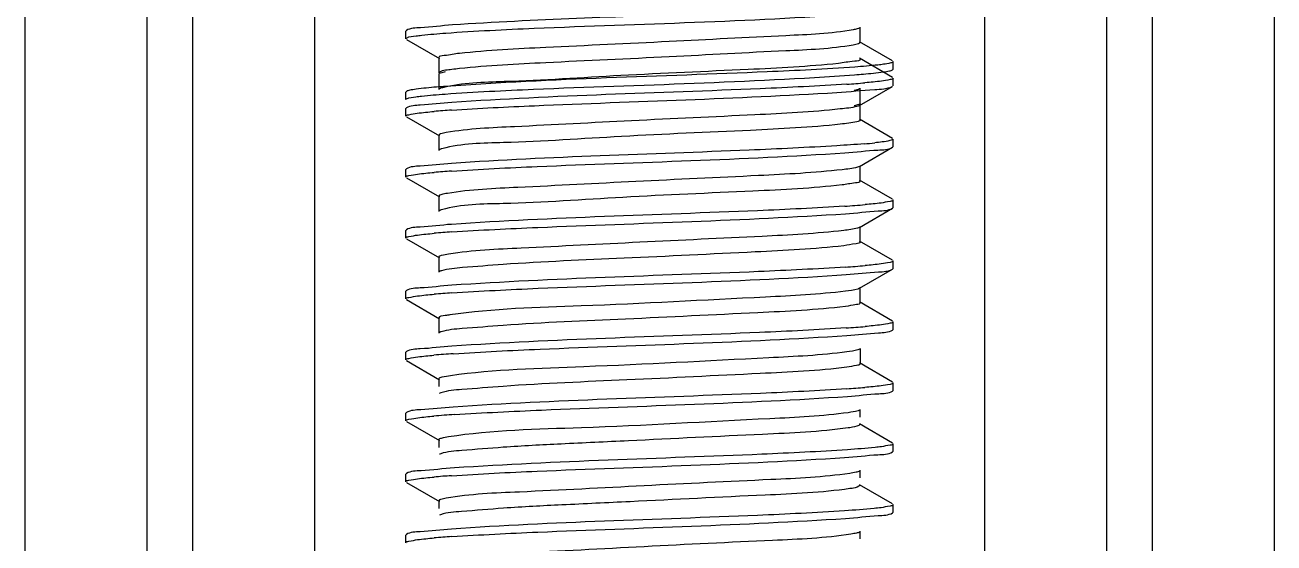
# Model space of a CAD drawing. Extents: x 27938 to 1507990, y 110129 to 923079.
# Drawn here: x 461348 to 461836.2, y 343133.7 to 343336.1 of the extents above; entities that cross this region are included whole.
import ezdxf

# ---------------------------------------------------------------- set-up
doc = ezdxf.new("R2010")
doc.units = 0
doc.header["$LTSCALE"] = 1000
doc.header["$MEASUREMENT"] = 0

msp = doc.modelspace()

# ---------------------------------------------------------------- linework, layer by layer
at = {"linetype": 'Continuous'}
for p, q in [((461347.99, 346328.15), (461347.99, 341587.12)), ((461395.62, 346328.15), (461395.62, 341587.12)), ((461413.48, 346328.15), (461413.48, 341587.12)), ((461461.1, 346328.15), (461461.1, 341587.12)), ((461723.05, 346328.15), (461723.05, 341587.12)), ((461770.67, 346328.15), (461770.67, 341587.12)), ((461788.53, 346328.15), (461788.53, 341587.12)), ((461836.16, 346328.15), (461836.16, 341587.12)), ((461674.44, 343329.29), (461674.44, 343335.24)), ((461497.05, 343334.01), (461496.82, 343333.75)), ((461496.82, 343330.78), (461496.82, 343333.75)), ((461496.82, 343330.78), (461496.82, 343333.75)), ((461497.05, 343330.52), (461509.97, 343323.03)), ((461687.1, 343322.11), (461674.18, 343329.59)), ((461509.71, 343323.34), (461509.71, 343317.38)), ((461687.1, 343315.65), (461674.18, 343323.13)), ((461687.33, 343318.87), (461687.33, 343321.85)), ((461687.33, 343318.87), (461687.33, 343321.85)), ((461509.71, 343316.88), (461509.71, 343310.93)), ((461687.1, 343318.61), (461687.33, 343318.87)), ((461687.33, 343312.41), (461687.33, 343315.39)), ((461687.33, 343312.41), (461687.33, 343315.39)), ((461497.05, 343310.2), (461496.82, 343309.94)), ((461674.18, 343304.67), (461687.1, 343312.15)), ((461674.44, 343305.48), (461674.44, 343311.43)), ((461686.94, 343312.07), (461687.1, 343312.15)), ((461496.82, 343306.96), (461496.82, 343309.94)), ((461496.82, 343306.96), (461496.82, 343309.94)), ((461497.05, 343303.74), (461496.82, 343303.48)), ((461496.82, 343300.51), (461496.82, 343303.48)), ((461496.82, 343300.51), (461496.82, 343303.48)), ((461497.05, 343300.25), (461509.97, 343292.76)), ((461674.18, 343304.67), (461674.1, 343304.63)), ((461674.44, 343299.02), (461674.44, 343304.97)), ((461674.44, 343299.02), (461674.1, 343298.68)), ((461687.1, 343291.84), (461674.18, 343299.32)), ((461509.71, 343293.07), (461509.71, 343287.11)), ((461687.33, 343288.6), (461687.33, 343291.58)), ((461687.33, 343288.6), (461687.33, 343291.58)), ((461674.18, 343280.86), (461687.1, 343288.34)), ((461687.1, 343288.34), (461687.33, 343288.6)), ((461674.44, 343275.21), (461674.44, 343281.16)), ((461497.05, 343279.93), (461496.82, 343279.67)), ((461496.82, 343276.69), (461496.82, 343279.67)), ((461496.82, 343276.69), (461496.82, 343279.67)), ((461497.05, 343276.43), (461509.97, 343268.95)), ((461687.1, 343268.03), (461674.18, 343275.51)), ((461509.71, 343269.25), (461509.71, 343263.3)), ((461687.33, 343264.79), (461687.33, 343267.76)), ((461687.33, 343264.79), (461687.33, 343267.76)), ((461674.18, 343257.05), (461687.1, 343264.53)), ((461687.1, 343264.53), (461687.33, 343264.79)), ((461674.44, 343251.39), (461674.44, 343257.35)), ((461497.05, 343256.12), (461496.82, 343255.86)), ((461496.82, 343252.88), (461496.82, 343255.86)), ((461496.82, 343252.88), (461496.82, 343255.86)), ((461497.05, 343252.62), (461509.97, 343245.14)), ((461687.1, 343244.21), (461674.18, 343251.7)), ((461509.71, 343245.44), (461509.71, 343239.49)), ((461687.33, 343240.98), (461687.33, 343243.95)), ((461687.33, 343240.98), (461687.33, 343243.95)), ((461674.18, 343233.23), (461687.1, 343240.71)), ((461687.1, 343240.71), (461687.33, 343240.98)), ((461497.05, 343232.31), (461496.82, 343232.05)), ((461496.82, 343229.07), (461496.82, 343232.05)), ((461496.82, 343229.07), (461496.82, 343232.05)), ((461674.44, 343227.58), (461674.44, 343233.53)), ((461497.05, 343228.81), (461509.97, 343221.33)), ((461687.1, 343220.4), (461674.18, 343227.88)), ((461509.71, 343221.63), (461509.71, 343215.67)), ((461687.33, 343217.16), (461687.33, 343220.14)), ((461687.33, 343217.16), (461687.33, 343220.14)), ((461687.1, 343216.9), (461687.33, 343217.16)), ((461497.05, 343208.49), (461496.82, 343208.23)), ((461496.82, 343205.26), (461496.82, 343208.23)), ((461496.82, 343205.26), (461496.82, 343208.23)), ((461674.43, 343209.68), (461674.43, 343203.73)), ((461497.05, 343205), (461509.97, 343197.51)), ((461687.1, 343196.59), (461674.18, 343204.07)), ((461509.71, 343197.81), (461509.71, 343194.82)), ((461687.1, 343193.09), (461687.33, 343193.35)), ((461687.33, 343193.35), (461687.33, 343196.33)), ((461687.33, 343193.35), (461687.33, 343196.33)), ((461510.1, 343192.23), (461509.98, 343192.16)), ((461510.56, 343192.4), (461510.1, 343192.23)), ((461497.05, 343184.68), (461496.82, 343184.42)), ((461496.82, 343181.44), (461496.82, 343184.42)), ((461496.82, 343181.44), (461496.82, 343184.42)), ((461674.44, 343182.93), (461674.44, 343185.91)), ((461497.05, 343181.18), (461509.97, 343173.7)), ((461687.1, 343172.77), (461674.18, 343180.26)), ((461509.71, 343174), (461509.71, 343171.03)), ((461510.09, 343168.41), (461509.97, 343168.35)), ((461510.5, 343168.57), (461510.09, 343168.41)), ((461687.1, 343169.28), (461687.33, 343169.54)), ((461687.33, 343169.54), (461687.33, 343172.51)), ((461687.33, 343169.54), (461687.33, 343172.51)), ((461497.05, 343160.87), (461496.82, 343160.61)), ((461496.82, 343157.63), (461496.82, 343160.61)), ((461496.82, 343157.63), (461496.82, 343160.61)), ((461674.44, 343159.13), (461674.44, 343162.1)), ((461497.05, 343157.37), (461509.97, 343149.89)), ((461687.1, 343148.96), (461674.18, 343156.44)), ((461509.71, 343150.19), (461509.71, 343147.21)), ((461510.44, 343144.74), (461509.97, 343144.54)), ((461687.1, 343145.46), (461687.33, 343145.72)), ((461687.33, 343145.72), (461687.33, 343148.7)), ((461687.33, 343145.72), (461687.33, 343148.7)), ((461497.05, 343137.06), (461496.82, 343136.79)), ((461496.82, 343133.82), (461496.82, 343136.79)), ((461496.82, 343133.82), (461496.82, 343136.79)), ((461674.44, 343135.32), (461674.44, 343138.28))]:
    msp.add_line(p, q, dxfattribs=at)
for centre, radius, start, end in [((461641.84, 343723.36), 411.26, 273.8184, 274.8056), ((461542.03, 342896.12), 407.66, 93.8401, 94.808), ((461658.91, 343495.72), 206.72, 274.7435, 275.8811), ((461542.01, 342872.47), 407.5, 93.846, 94.8037), ((461640.71, 343690), 425.57, 273.7257, 274.8047), ((461542.14, 342846.99), 409.18, 93.8348, 94.8035), ((461641.14, 343660.65), 420.01, 273.7603, 274.8059), ((461542.21, 342822.29), 410.06, 93.8289, 94.8034), ((461641.54, 343631.91), 415.07, 273.7925, 274.8061), ((461542.92, 342789.69), 418.88, 93.7677, 94.8057), ((461641.45, 343604.28), 411.26, 273.8662, 274.8539), ((461543.47, 342758.9), 425.88, 93.7244, 94.8042), ((461542.01, 342753.47), 407.44, 93.8464, 94.8037), ((461542.14, 342727.97), 409.13, 93.8351, 94.8035)]:
    msp.add_arc(centre, radius, start, end, dxfattribs=at)
for points, knots in [([(461512.42, 343332.98), (461523.95, 343333.81), (461577.25, 343336.41), (461630.64, 343337.45), (461672.33, 343340.53)], [0, 0, 0, 0, 0.21664, 1, 1, 1, 1]), ([(461645.52, 343341.96), (461634.37, 343341.43), (461590.9, 343339.55), (461547.4, 343338.32), (461515.12, 343336.14)], [0, 0, 0, 0, 0.256445, 1, 1, 1, 1]), ([(461515.12, 343336.14), (461510.93, 343335.86), (461505.07, 343335.05), (461498.68, 343334.95), (461497.05, 343334.01)], [0, 0, 0, 0, 0.690599, 1, 1, 1, 1]), ([(461674.17, 343334.94), (461673.89, 343334.78), (461673.05, 343334.53), (461672.22, 343334.35), (461671.69, 343334.26)], [0, 0, 0, 0, 0.378304, 1, 1, 1, 1]), ([(461496.82, 343330.78), (461496.82, 343330.9), (461498.25, 343331.79), (461499.55, 343331.7), (461500.82, 343331.88)], [0, 0, 0, 0, 0.088697, 1, 1, 1, 1]), ([(461500.82, 343331.88), (461501.56, 343331.98), (461505.41, 343332.45), (461509.29, 343332.75), (461512.42, 343332.98)], [0, 0, 0, 0, 0.191577, 1, 1, 1, 1]), ([(461671.69, 343334.26), (461663, 343332.7), (461638.9, 343331.76), (461598.89, 343329.51), (461556.36, 343327.61), (461529, 343326.22), (461517.8, 343325.03)], [0, 0, 0, 0, 0.17175, 0.467319, 0.780864, 1, 1, 1, 1]), ([(461517.8, 343325.03), (461515.78, 343324.81), (461513.86, 343324.22), (461509.71, 343324.07), (461509.72, 343323.34)], [0, 0, 0, 0, 0.733425, 1, 1, 1, 1]), ([(461671.69, 343328.31), (461663, 343326.75), (461638.9, 343325.8), (461598.89, 343323.55), (461556.36, 343321.66), (461529, 343320.27), (461517.8, 343319.08)], [0, 0, 0, 0, 0.17175, 0.467319, 0.780864, 1, 1, 1, 1]), ([(461674.44, 343329.29), (461674.43, 343329.01), (461673.16, 343328.61), (461672.38, 343328.43), (461671.69, 343328.31)], [0, 0, 0, 0, 0.286254, 1, 1, 1, 1]), ([(461665.93, 343321.09), (461654.21, 343319.88), (461625.82, 343318.43), (461582.18, 343316.65), (461542.49, 343313.96), (461518.94, 343313.6), (461511.11, 343311.62)], [0, 0, 0, 0, 0.227857, 0.549507, 0.843778, 1, 1, 1, 1]), ([(461674.44, 343322.83), (461674.44, 343322.06), (461670.07, 343321.95), (461668.06, 343321.32), (461665.93, 343321.09)], [0, 0, 0, 0, 0.266085, 1, 1, 1, 1]), ([(461683.5, 343320.77), (461682.79, 343320.67), (461679.08, 343320.21), (461675.34, 343319.91), (461672.33, 343319.69)], [0, 0, 0, 0, 0.191294, 1, 1, 1, 1]), ([(461687.33, 343321.85), (461687.33, 343321.48), (461685.45, 343321.16), (461684.46, 343320.91), (461683.5, 343320.77)], [0, 0, 0, 0, 0.274675, 1, 1, 1, 1]), ([(461512.22, 343317.82), (461511.59, 343317.7), (461510.87, 343317.53), (461509.72, 343317.14), (461509.72, 343316.88)], [0, 0, 0, 0, 0.711183, 1, 1, 1, 1]), ([(461517.8, 343319.08), (461516.82, 343318.97), (461514.23, 343318.59), (461511.41, 343318.52), (461509.97, 343317.68)], [0, 0, 0, 0, 0.373138, 1, 1, 1, 1]), ([(461512.22, 343309.15), (461523.73, 343309.99), (461577.07, 343312.59), (461630.5, 343313.63), (461672.26, 343316.71)], [0, 0, 0, 0, 0.216028, 1, 1, 1, 1]), ([(461672.33, 343319.69), (461660.92, 343318.85), (461607.61, 343316.25), (461554.23, 343315.17), (461512.42, 343312.14)], [0, 0, 0, 0, 0.214363, 1, 1, 1, 1]), ([(461672.26, 343316.71), (461673.41, 343316.79), (461677.16, 343317.09), (461680.91, 343317.43), (461683.48, 343317.79)], [0, 0, 0, 0, 0.307523, 1, 1, 1, 1]), ([(461687.33, 343315.39), (461687.33, 343314.96), (461685.05, 343314.67), (461683.9, 343314.36), (461682.75, 343314.21)], [0, 0, 0, 0, 0.271575, 1, 1, 1, 1]), ([(461683.48, 343317.79), (461684.27, 343317.9), (461685.48, 343318.11), (461686.72, 343318.39), (461687.1, 343318.61)], [0, 0, 0, 0, 0.642865, 1, 1, 1, 1]), ([(461500.82, 343311.04), (461500, 343310.93), (461498.74, 343310.71), (461497.45, 343310.43), (461497.05, 343310.2)], [0, 0, 0, 0, 0.644494, 1, 1, 1, 1]), ([(461512.42, 343312.14), (461511.23, 343312.05), (461507.36, 343311.75), (461503.49, 343311.41), (461500.82, 343311.04)], [0, 0, 0, 0, 0.307193, 1, 1, 1, 1]), ([(461511.11, 343311.62), (461510.88, 343311.57), (461510.5, 343311.46), (461510.12, 343311.31), (461509.98, 343311.23)], [0, 0, 0, 0, 0.587412, 1, 1, 1, 1]), ([(461669.23, 343313.02), (461657.95, 343312.25), (461606.48, 343309.77), (461554.95, 343308.58), (461514.84, 343305.85)], [0, 0, 0, 0, 0.219473, 1, 1, 1, 1]), ([(461665.3, 343309.78), (461670.24, 343310.09), (461677.34, 343310.9), (461684.82, 343311.14), (461686.94, 343312.07)], [0, 0, 0, 0, 0.681451, 1, 1, 1, 1]), ([(461674.17, 343311.13), (461673.93, 343310.99), (461673.24, 343310.76), (461672.53, 343310.61), (461672.1, 343310.52)], [0, 0, 0, 0, 0.385895, 1, 1, 1, 1]), ([(461496.82, 343306.96), (461496.82, 343307.09), (461498.23, 343307.97), (461499.52, 343307.88), (461500.77, 343308.06)], [0, 0, 0, 0, 0.088945, 1, 1, 1, 1]), ([(461514.84, 343305.85), (461510.72, 343305.57), (461504.95, 343304.77), (461498.66, 343304.67), (461497.05, 343303.74)], [0, 0, 0, 0, 0.690338, 1, 1, 1, 1]), ([(461500.77, 343308.06), (461501.5, 343308.16), (461505.3, 343308.62), (461509.13, 343308.92), (461512.22, 343309.15)], [0, 0, 0, 0, 0.191564, 1, 1, 1, 1]), ([(461514.73, 343302.87), (461525.52, 343303.6), (461575.71, 343306.03), (461625.95, 343307.34), (461665.3, 343309.78)], [0, 0, 0, 0, 0.215245, 1, 1, 1, 1]), ([(461674.44, 343305.48), (461674.43, 343305.23), (461673.37, 343304.84), (461672.69, 343304.69), (461672.1, 343304.57)], [0, 0, 0, 0, 0.290879, 1, 1, 1, 1]), ([(461496.82, 343300.51), (461496.82, 343300.93), (461499.05, 343301.22), (461500.18, 343301.53), (461501.3, 343301.67)], [0, 0, 0, 0, 0.271891, 1, 1, 1, 1]), ([(461666.65, 343303.31), (461655.55, 343302.11), (461628.33, 343300.73), (461585.88, 343298.82), (461545.71, 343296.6), (461521.46, 343295.61), (461512.64, 343294.08)], [0, 0, 0, 0, 0.216982, 0.529712, 0.826099, 1, 1, 1, 1]), ([(461674.1, 343304.63), (461673.8, 343304.48), (461671.35, 343303.79), (461668.83, 343303.55), (461666.65, 343303.31)], [0, 0, 0, 0, 0.133347, 1, 1, 1, 1]), ([(461666.65, 343297.36), (461654.99, 343296.09), (461626.49, 343294.66), (461582.53, 343292.88), (461542.53, 343290.06), (461518.75, 343289.85), (461510.95, 343287.77)], [0, 0, 0, 0, 0.225438, 0.548607, 0.844824, 1, 1, 1, 1]), ([(461674.1, 343298.68), (461673.8, 343298.52), (461671.35, 343297.84), (461668.83, 343297.59), (461666.65, 343297.36)], [0, 0, 0, 0, 0.133347, 1, 1, 1, 1]), ([(461512.64, 343294.08), (461511.91, 343293.95), (461511.09, 343293.76), (461509.72, 343293.36), (461509.71, 343293.07)], [0, 0, 0, 0, 0.715447, 1, 1, 1, 1]), ([(461686.94, 343291.24), (461686.64, 343291.11), (461684.39, 343290.52), (461682.08, 343290.3), (461680.09, 343290.09)], [0, 0, 0, 0, 0.138302, 1, 1, 1, 1]), ([(461687.33, 343291.58), (461687.33, 343291.51), (461687.2, 343291.35), (461687.04, 343291.28), (461686.94, 343291.24)], [0, 0, 0, 0, 0.368034, 1, 1, 1, 1]), ([(461510.95, 343287.77), (461510.76, 343287.72), (461510.42, 343287.62), (461510.1, 343287.49), (461509.98, 343287.41)], [0, 0, 0, 0, 0.580842, 1, 1, 1, 1]), ([(461514.68, 343279.05), (461525.83, 343279.81), (461577.05, 343282.28), (461628.34, 343283.51), (461668.36, 343286.17)], [0, 0, 0, 0, 0.217913, 1, 1, 1, 1]), ([(461665.3, 343288.95), (461653.87, 343288.24), (461603.68, 343285.87), (461553.43, 343284.67), (461514.73, 343282.03)], [0, 0, 0, 0, 0.227972, 1, 1, 1, 1]), ([(461668.36, 343286.17), (461672.7, 343286.46), (461678.78, 343287.3), (461685.41, 343287.37), (461687.1, 343288.34)], [0, 0, 0, 0, 0.691294, 1, 1, 1, 1]), ([(461514.73, 343282.03), (461510.64, 343281.75), (461504.9, 343280.96), (461498.65, 343280.85), (461497.05, 343279.93)], [0, 0, 0, 0, 0.69026, 1, 1, 1, 1]), ([(461674.18, 343280.86), (461673.91, 343280.71), (461671.66, 343280.03), (461669.35, 343279.8), (461667.34, 343279.57)], [0, 0, 0, 0, 0.130217, 1, 1, 1, 1]), ([(461496.82, 343276.69), (461496.82, 343277.13), (461499.09, 343277.41), (461500.24, 343277.72), (461501.39, 343277.87)], [0, 0, 0, 0, 0.271632, 1, 1, 1, 1]), ([(461667.34, 343279.57), (461656.49, 343278.35), (461629.58, 343276.99), (461587.33, 343275.05), (461546.84, 343272.88), (461522.2, 343271.82), (461513.1, 343270.34)], [0, 0, 0, 0, 0.211892, 0.522694, 0.821014, 1, 1, 1, 1]), ([(461667.34, 343273.62), (461655.76, 343272.31), (461627.17, 343270.89), (461582.94, 343269.11), (461542.62, 343266.17), (461518.59, 343266.11), (461510.82, 343263.92)], [0, 0, 0, 0, 0.222801, 0.547327, 0.845545, 1, 1, 1, 1]), ([(461674.44, 343275.21), (461674.44, 343274.55), (461670.83, 343274.33), (461669.11, 343273.82), (461667.34, 343273.62)], [0, 0, 0, 0, 0.26802, 1, 1, 1, 1]), ([(461513.1, 343270.34), (461512.25, 343270.21), (461511.33, 343269.98), (461509.72, 343269.59), (461509.71, 343269.25)], [0, 0, 0, 0, 0.718986, 1, 1, 1, 1]), ([(461687.33, 343267.76), (461687.33, 343267.32), (461684.96, 343267.04), (461683.77, 343266.72), (461682.58, 343266.56)], [0, 0, 0, 0, 0.270977, 1, 1, 1, 1]), ([(461510.82, 343263.92), (461510.66, 343263.87), (461510.37, 343263.78), (461510.09, 343263.67), (461509.98, 343263.6)], [0, 0, 0, 0, 0.574878, 1, 1, 1, 1]), ([(461668.36, 343265.33), (461657.02, 343264.58), (461605.79, 343262.12), (461554.5, 343260.93), (461514.68, 343258.22)], [0, 0, 0, 0, 0.221636, 1, 1, 1, 1]), ([(461514.78, 343255.25), (461525.97, 343256.01), (461577.28, 343258.48), (461628.64, 343259.7), (461668.69, 343262.38)], [0, 0, 0, 0, 0.218477, 1, 1, 1, 1]), ([(461668.69, 343262.38), (461672.95, 343262.66), (461678.93, 343263.49), (461685.44, 343263.58), (461687.1, 343264.53)], [0, 0, 0, 0, 0.690984, 1, 1, 1, 1]), ([(461514.68, 343258.22), (461510.6, 343257.94), (461504.88, 343257.15), (461498.64, 343257.03), (461497.05, 343256.12)], [0, 0, 0, 0, 0.690175, 1, 1, 1, 1]), ([(461674.18, 343257.05), (461673.93, 343256.91), (461671.9, 343256.27), (461669.81, 343256.05), (461667.99, 343255.84)], [0, 0, 0, 0, 0.13294, 1, 1, 1, 1]), ([(461496.82, 343252.88), (461496.82, 343253.31), (461499.11, 343253.6), (461500.26, 343253.91), (461501.41, 343254.06)], [0, 0, 0, 0, 0.271543, 1, 1, 1, 1]), ([(461667.99, 343255.84), (461657.4, 343254.58), (461630.82, 343253.25), (461588.79, 343251.28), (461547.98, 343249.16), (461522.97, 343248.03), (461513.58, 343246.61)], [0, 0, 0, 0, 0.206815, 0.515694, 0.81594, 1, 1, 1, 1]), ([(461674.44, 343251.39), (461674.44, 343250.8), (461671.18, 343250.53), (461669.61, 343250.08), (461667.99, 343249.88)], [0, 0, 0, 0, 0.269268, 1, 1, 1, 1]), ([(461513.58, 343246.61), (461512.61, 343246.46), (461511.58, 343246.2), (461509.72, 343245.82), (461509.71, 343245.44)], [0, 0, 0, 0, 0.721952, 1, 1, 1, 1]), ([(461667.99, 343249.88), (461656.52, 343248.52), (461627.84, 343247.2), (461583.49, 343244.95), (461545.26, 343243.44), (461521.54, 343241.49), (461513.39, 343240.87), (461510.72, 343240.08)], [0, 0, 0, 0, 0.21995, 0.54567, 0.845919, 0.946858, 1, 1, 1, 1]), ([(461687.33, 343243.95), (461687.33, 343243.51), (461685, 343243.23), (461683.83, 343242.91), (461682.66, 343242.76)], [0, 0, 0, 0, 0.271239, 1, 1, 1, 1]), ([(461510.72, 343240.08), (461510.57, 343240.04), (461510.32, 343239.95), (461510.08, 343239.85), (461509.98, 343239.79)], [0, 0, 0, 0, 0.569475, 1, 1, 1, 1]), ([(461668.69, 343241.54), (461657.38, 343240.78), (461606.07, 343238.32), (461554.71, 343237.13), (461514.78, 343234.41)], [0, 0, 0, 0, 0.220782, 1, 1, 1, 1]), ([(461514.83, 343231.44), (461526.07, 343232.2), (461577.45, 343234.68), (461628.9, 343235.88), (461668.99, 343238.58)], [0, 0, 0, 0, 0.2189, 1, 1, 1, 1]), ([(461668.99, 343238.58), (461673.18, 343238.87), (461679.06, 343239.68), (461685.47, 343239.78), (461687.1, 343240.71)], [0, 0, 0, 0, 0.690688, 1, 1, 1, 1]), ([(461514.78, 343234.41), (461510.68, 343234.13), (461504.92, 343233.33), (461498.65, 343233.23), (461497.05, 343232.31)], [0, 0, 0, 0, 0.69028, 1, 1, 1, 1]), ([(461668.62, 343232.1), (461658.29, 343230.81), (461623.83, 343229.17), (461572.38, 343226.26), (461531.08, 343225.3), (461514.1, 343222.87)], [0, 0, 0, 0, 0.201754, 0.667715, 1, 1, 1, 1]), ([(461674.18, 343233.23), (461673.95, 343233.1), (461672.13, 343232.51), (461670.25, 343232.3), (461668.62, 343232.1)], [0, 0, 0, 0, 0.135878, 1, 1, 1, 1]), ([(461496.82, 343229.07), (461496.82, 343229.5), (461499.11, 343229.79), (461500.27, 343230.1), (461501.43, 343230.25)], [0, 0, 0, 0, 0.271496, 1, 1, 1, 1]), ([(461674.44, 343227.58), (461674.44, 343227.04), (461671.52, 343226.73), (461670.08, 343226.33), (461668.62, 343226.15)], [0, 0, 0, 0, 0.270735, 1, 1, 1, 1]), ([(461514.1, 343222.87), (461513.46, 343222.78), (461512.23, 343222.43), (461509.72, 343222.51), (461509.71, 343221.63)], [0, 0, 0, 0, 0.421934, 1, 1, 1, 1]), ([(461668.62, 343226.15), (461657.26, 343224.73), (461628.54, 343223.44), (461583.99, 343221.15), (461545.38, 343219.66), (461521.47, 343217.66), (461513.28, 343217.06), (461510.63, 343216.24)], [0, 0, 0, 0, 0.216944, 0.543769, 0.846123, 0.94739, 1, 1, 1, 1]), ([(461668.99, 343217.75), (461657.7, 343216.99), (461606.31, 343214.52), (461554.86, 343213.32), (461514.83, 343210.6)], [0, 0, 0, 0, 0.220034, 1, 1, 1, 1]), ([(461687.33, 343220.14), (461687.33, 343219.7), (461685.03, 343219.42), (461683.87, 343219.11), (461682.72, 343218.96)], [0, 0, 0, 0, 0.271443, 1, 1, 1, 1]), ([(461510.63, 343216.24), (461510.5, 343216.2), (461510.28, 343216.12), (461510.06, 343216.03), (461509.98, 343215.98)], [0, 0, 0, 0, 0.564588, 1, 1, 1, 1]), ([(461515.39, 343207.66), (461526.68, 343208.42), (461577.94, 343210.88), (461629.27, 343212.11), (461669.18, 343214.78)], [0, 0, 0, 0, 0.220426, 1, 1, 1, 1]), ([(461669.18, 343214.78), (461673.33, 343215.06), (461679.18, 343215.8), (461685.46, 343216.03), (461687.1, 343216.93)], [0, 0, 0, 0, 0.69021, 1, 1, 1, 1]), ([(461514.83, 343210.6), (461510.72, 343210.32), (461504.95, 343209.52), (461498.66, 343209.42), (461497.05, 343208.49)], [0, 0, 0, 0, 0.690334, 1, 1, 1, 1]), ([(461669.22, 343208.36), (461659.09, 343207.03), (461624.75, 343205.43), (461573.19, 343202.49), (461531.57, 343201.49), (461514.33, 343199.09)], [0, 0, 0, 0, 0.197543, 0.663489, 1, 1, 1, 1]), ([(461674.17, 343209.42), (461673.97, 343209.3), (461672.35, 343208.75), (461670.66, 343208.55), (461669.22, 343208.36)], [0, 0, 0, 0, 0.139149, 1, 1, 1, 1]), ([(461496.82, 343205.26), (461496.82, 343205.7), (461499.14, 343205.98), (461500.31, 343206.3), (461501.48, 343206.45)], [0, 0, 0, 0, 0.27127, 1, 1, 1, 1]), ([(461674.43, 343203.73), (461674.32, 343203.23), (461671.93, 343202.97), (461670.5, 343202.58), (461669.22, 343202.41)], [0, 0, 0, 0, 0.283505, 1, 1, 1, 1]), ([(461514.33, 343199.09), (461513.17, 343198.93), (461511.99, 343198.62), (461509.71, 343198.26), (461509.71, 343197.81)], [0, 0, 0, 0, 0.725422, 1, 1, 1, 1]), ([(461669.22, 343202.41), (461657.98, 343200.93), (461629.25, 343199.69), (461584.51, 343197.34), (461545.54, 343195.88), (461521.43, 343193.83), (461513.19, 343193.25), (461510.56, 343192.4)], [0, 0, 0, 0, 0.213782, 0.541615, 0.846127, 0.947805, 1, 1, 1, 1]), ([(461669.18, 343193.95), (461657.97, 343193.18), (461606.71, 343190.74), (461555.38, 343189.51), (461515.39, 343186.83)], [0, 0, 0, 0, 0.218989, 1, 1, 1, 1]), ([(461669.47, 343190.99), (461673.55, 343191.27), (461679.27, 343192.06), (461685.51, 343192.17), (461687.1, 343193.09)], [0, 0, 0, 0, 0.690165, 1, 1, 1, 1]), ([(461687.33, 343196.33), (461687.33, 343195.88), (461684.99, 343195.54), (461683.78, 343195.27), (461682.6, 343195.13)], [0, 0, 0, 0, 0.273218, 1, 1, 1, 1]), ([(461515.81, 343183.88), (461527.15, 343184.63), (461578.37, 343187.08), (461629.65, 343188.27), (461669.47, 343190.99)], [0, 0, 0, 0, 0.22166, 1, 1, 1, 1]), ([(461515.39, 343186.83), (461511.14, 343186.54), (461505.19, 343185.72), (461498.7, 343185.63), (461497.05, 343184.68)], [0, 0, 0, 0, 0.690918, 1, 1, 1, 1]), ([(461669.78, 343184.63), (461659.64, 343183.22), (461624.78, 343181.67), (461572.79, 343178.53), (461530.68, 343177.79), (461513.52, 343175.16)], [0, 0, 0, 0, 0.196293, 0.667285, 1, 1, 1, 1]), ([(461674.18, 343185.61), (461673.99, 343185.5), (461672.56, 343184.99), (461671.06, 343184.81), (461669.78, 343184.63)], [0, 0, 0, 0, 0.142507, 1, 1, 1, 1]), ([(461496.82, 343181.44), (461496.82, 343181.89), (461499.2, 343182.17), (461500.39, 343182.49), (461501.58, 343182.65)], [0, 0, 0, 0, 0.270941, 1, 1, 1, 1]), ([(461669.78, 343178.67), (461658.69, 343177.13), (461629.96, 343175.92), (461592.54, 343174.02), (461558.77, 343172.43), (461537, 343171.37), (461521.41, 343169.99), (461513.11, 343169.45), (461510.5, 343168.57)], [0, 0, 0, 0, 0.210475, 0.53923, 0.704492, 0.84595, 0.948117, 1, 1, 1, 1]), ([(461674.18, 343180.26), (461674.84, 343179.87), (461671.55, 343178.78), (461670.59, 343178.79), (461669.78, 343178.67)], [0, 0, 0, 0, 0.48462, 1, 1, 1, 1]), ([(461513.52, 343175.16), (461512.56, 343175.01), (461511.55, 343174.76), (461509.71, 343174.38), (461509.71, 343174)], [0, 0, 0, 0, 0.721664, 1, 1, 1, 1]), ([(461669.47, 343170.16), (461658.32, 343169.39), (461607.1, 343166.92), (461555.82, 343165.7), (461515.81, 343163.04)], [0, 0, 0, 0, 0.21791, 1, 1, 1, 1]), ([(461668.35, 343167.1), (461672.69, 343167.39), (461678.77, 343168.23), (461685.41, 343168.31), (461687.1, 343169.28)], [0, 0, 0, 0, 0.691292, 1, 1, 1, 1]), ([(461682.77, 343171.34), (461681.92, 343171.23), (461677.5, 343170.73), (461673.06, 343170.4), (461669.47, 343170.16)], [0, 0, 0, 0, 0.191746, 1, 1, 1, 1]), ([(461687.33, 343172.51), (461687.33, 343172.08), (461685.06, 343171.8), (461683.91, 343171.49), (461682.77, 343171.34)], [0, 0, 0, 0, 0.271633, 1, 1, 1, 1]), ([(461514.67, 343159.99), (461525.82, 343160.75), (461577.05, 343163.22), (461628.33, 343164.45), (461668.35, 343167.1)], [0, 0, 0, 0, 0.217894, 1, 1, 1, 1]), ([(461496.82, 343157.63), (461496.82, 343158.06), (461499.09, 343158.35), (461500.24, 343158.66), (461501.38, 343158.81)], [0, 0, 0, 0, 0.271635, 1, 1, 1, 1]), ([(461515.81, 343163.04), (461511.46, 343162.75), (461505.38, 343161.91), (461498.74, 343161.84), (461497.05, 343160.87)], [0, 0, 0, 0, 0.691306, 1, 1, 1, 1]), ([(461670.32, 343160.89), (461660.12, 343159.39), (461633.25, 343158.22), (461590.22, 343156.1), (461547.96, 343153.81), (461522.04, 343152.85), (461512.61, 343151.2)], [0, 0, 0, 0, 0.195608, 0.509578, 0.818222, 1, 1, 1, 1]), ([(461674.17, 343161.79), (461673.76, 343161.56), (461672.45, 343161.25), (461671.15, 343161.01), (461670.32, 343160.89)], [0, 0, 0, 0, 0.360492, 1, 1, 1, 1]), ([(461670.32, 343154.94), (461659.37, 343153.33), (461630.66, 343152.17), (461593.18, 343150.24), (461559.12, 343148.63), (461537.12, 343147.57), (461521.41, 343146.16), (461513.05, 343145.64), (461510.44, 343144.74)], [0, 0, 0, 0, 0.207037, 0.536641, 0.703085, 0.845616, 0.94834, 1, 1, 1, 1]), ([(461674.18, 343156.44), (461674.77, 343156.1), (461671.92, 343155.01), (461671.04, 343155.04), (461670.32, 343154.94)], [0, 0, 0, 0, 0.481431, 1, 1, 1, 1]), ([(461512.61, 343151.2), (461511.88, 343151.07), (461511.08, 343150.88), (461509.71, 343150.48), (461509.71, 343150.19)], [0, 0, 0, 0, 0.715451, 1, 1, 1, 1]), ([(461668.35, 343146.27), (461657.01, 343145.51), (461605.78, 343143.06), (461554.49, 343141.87), (461514.67, 343139.15)], [0, 0, 0, 0, 0.221664, 1, 1, 1, 1]), ([(461682.58, 343147.5), (461681.68, 343147.38), (461676.94, 343146.86), (461672.19, 343146.52), (461668.35, 343146.27)], [0, 0, 0, 0, 0.191058, 1, 1, 1, 1]), ([(461668.68, 343143.31), (461672.95, 343143.6), (461678.92, 343144.43), (461685.44, 343144.51), (461687.1, 343145.46)], [0, 0, 0, 0, 0.690982, 1, 1, 1, 1]), ([(461687.33, 343148.7), (461687.33, 343148.25), (461684.96, 343147.98), (461683.77, 343147.65), (461682.58, 343147.5)], [0, 0, 0, 0, 0.270968, 1, 1, 1, 1]), ([(461514.67, 343139.15), (461510.6, 343138.87), (461504.88, 343138.08), (461498.64, 343137.97), (461497.05, 343137.06)], [0, 0, 0, 0, 0.690172, 1, 1, 1, 1]), ([(461514.78, 343136.18), (461525.97, 343136.94), (461577.27, 343139.42), (461628.63, 343140.63), (461668.68, 343143.31)], [0, 0, 0, 0, 0.218459, 1, 1, 1, 1]), ([(461496.82, 343133.82), (461496.82, 343134.25), (461499.11, 343134.54), (461500.26, 343134.85), (461501.41, 343135)], [0, 0, 0, 0, 0.271546, 1, 1, 1, 1]), ([(461670.82, 343137.15), (461660.7, 343135.57), (461633.65, 343134.46), (461590.25, 343132.3), (461547.64, 343129.92), (461521.55, 343129.07), (461512.21, 343127.31)], [0, 0, 0, 0, 0.193342, 0.50965, 0.820575, 1, 1, 1, 1]), ([(461674.17, 343137.98), (461673.81, 343137.77), (461672.67, 343137.48), (461671.54, 343137.27), (461670.82, 343137.15)], [0, 0, 0, 0, 0.365978, 1, 1, 1, 1])]:
    msp.add_open_spline(points, degree=3, knots=knots, dxfattribs=at)
for points in [[(461682.75, 343314.21), (461680.61, 343313.93), (461678.45, 343313.73), (461676.29, 343313.55)], [(461501.3, 343301.67), (461503.48, 343301.96), (461505.67, 343302.16), (461507.86, 343302.35)], [(461676, 343289.71), (461672.44, 343289.41), (461668.87, 343289.17), (461665.3, 343288.95)], [(461501.39, 343277.87), (461503.55, 343278.15), (461505.72, 343278.35), (461507.89, 343278.54)], [(461682.58, 343266.56), (461680.51, 343266.3), (461678.43, 343266.11), (461676.35, 343265.93)], [(461501.41, 343254.06), (461503.56, 343254.34), (461505.72, 343254.54), (461507.88, 343254.73)], [(461682.66, 343242.76), (461680.56, 343242.49), (461678.45, 343242.29), (461676.33, 343242.11)], [(461501.43, 343230.25), (461503.57, 343230.53), (461505.72, 343230.73), (461507.88, 343230.91)], [(461682.72, 343218.96), (461680.59, 343218.68), (461678.45, 343218.48), (461676.31, 343218.3)], [(461501.48, 343206.45), (461503.59, 343206.72), (461505.71, 343206.92), (461507.82, 343207.1)], [(461682.6, 343195.13), (461680.49, 343194.87), (461678.37, 343194.67), (461676.25, 343194.49)], [(461501.58, 343182.65), (461503.65, 343182.91), (461505.72, 343183.1), (461507.8, 343183.28)], [(461501.38, 343158.81), (461503.55, 343159.09), (461505.72, 343159.29), (461507.89, 343159.48)], [(461501.41, 343135), (461503.56, 343135.28), (461505.72, 343135.48), (461507.88, 343135.66)]]:
    msp.add_open_spline(points, degree=3, dxfattribs=at)

doc.saveas('drawing.dxf')
